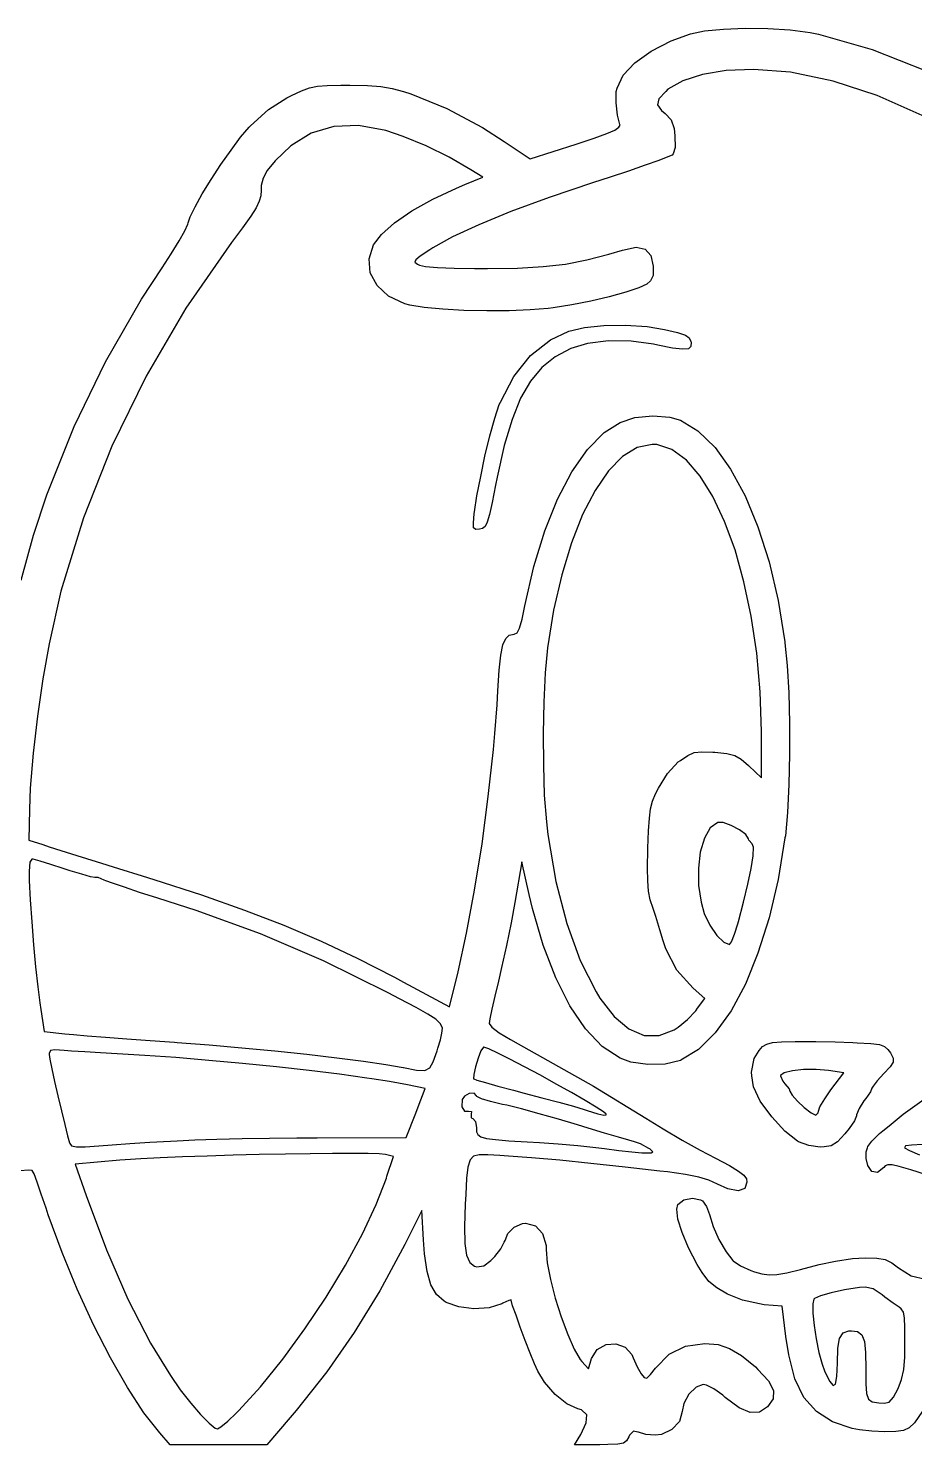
# Model space of a CAD drawing. Extents: x 93.8 to 150, y -109.9 to -90.1.
# Drawn here: x 106.72 to 109.053, y -95.083 to -91.355 of the extents above; entities that cross this region are included whole.
import ezdxf

# ---------------------------------------------------------------- set-up
doc = ezdxf.new("R2010")
doc.units = 0
doc.layers.add('BLACK', color=7, linetype='CONTINUOUS')

msp = doc.modelspace()

# ---------------------------------------------------------------- linework, layer by layer
at = {"layer": 'BLACK', "linetype": 'CONTINUOUS'}
for p, q in [((108.412, -91.3877), (108.463, -91.3694)), ((108.463, -91.3694), (108.5, -91.3616)), ((108.5, -91.3616), (108.55, -91.3567)), ((108.55, -91.3567), (108.607, -91.3546)), ((108.607, -91.3546), (108.667, -91.3554)), ((108.667, -91.3554), (108.726, -91.359)), ((108.726, -91.359), (108.778, -91.3654)), ((108.778, -91.3654), (108.8, -91.3697)), ((108.8, -91.3697), (108.942, -91.4099)), ((108.317, -91.4452), (108.36, -91.4145)), ((108.36, -91.4145), (108.412, -91.3877)), ((108.942, -91.4099), (109.084, -91.4667)), ((108.286, -91.4783), (108.317, -91.4452)), ((108.27, -91.5119), (108.286, -91.4783)), ((108.443, -91.4926), (108.404, -91.5151)), ((108.495, -91.4761), (108.443, -91.4926)), ((108.557, -91.466), (108.495, -91.4761)), ((108.629, -91.463), (108.557, -91.466)), ((108.727, -91.4704), (108.629, -91.463)), ((108.839, -91.4933), (108.727, -91.4704)), ((108.955, -91.5314), (108.839, -91.4933)), ((107.401, -91.5372), (107.413, -91.531)), ((107.413, -91.531), (107.439, -91.5192)), ((107.439, -91.5192), (107.46, -91.5114)), ((107.46, -91.5114), (107.481, -91.5069)), ((107.481, -91.5069), (107.507, -91.5048)), ((107.507, -91.5048), (107.543, -91.5043)), ((107.543, -91.5043), (107.566, -91.5043)), ((107.566, -91.5043), (107.613, -91.5052)), ((107.613, -91.5052), (107.648, -91.5076)), ((107.648, -91.5076), (107.678, -91.5126)), ((107.678, -91.5126), (107.708, -91.5208)), ((107.708, -91.5208), (107.727, -91.5273)), ((107.727, -91.5273), (107.822, -91.5659)), ((108.268, -91.5213), (108.27, -91.5119)), ((108.268, -91.5509), (108.268, -91.5213)), ((108.398, -91.5206), (108.38, -91.5402)), ((108.404, -91.5151), (108.398, -91.5206)), ((109.073, -91.5843), (108.955, -91.5314)), ((107.305, -91.6113), (107.352, -91.5685)), ((107.352, -91.5685), (107.401, -91.5372)), ((107.822, -91.5659), (107.916, -91.6159)), ((108.271, -91.583), (108.268, -91.5509)), ((108.38, -91.5402), (108.376, -91.5556)), ((108.376, -91.5556), (108.387, -91.571)), ((108.277, -91.608), (108.271, -91.583)), ((108.387, -91.571), (108.397, -91.579)), ((108.397, -91.579), (108.412, -91.5956)), ((108.412, -91.5956), (108.42, -91.6185)), ((107.254, -91.6749), (107.279, -91.6413)), ((107.279, -91.6413), (107.301, -91.6151)), ((107.301, -91.6151), (107.305, -91.6113)), ((107.465, -91.6304), (107.411, -91.6635)), ((107.524, -91.6128), (107.465, -91.6304)), ((107.589, -91.6107), (107.524, -91.6128)), ((107.661, -91.6237), (107.589, -91.6107)), ((107.707, -91.6392), (107.661, -91.6237)), ((107.767, -91.6639), (107.707, -91.6392)), ((107.916, -91.6159), (107.973, -91.6523)), ((108.162, -91.6592), (108.21, -91.6435)), ((108.21, -91.6435), (108.243, -91.6315)), ((108.243, -91.6315), (108.264, -91.6224)), ((108.264, -91.6224), (108.275, -91.6152)), ((108.275, -91.6152), (108.278, -91.6091)), ((108.278, -91.6091), (108.277, -91.608)), ((108.42, -91.6185), (108.422, -91.638)), ((108.422, -91.638), (108.423, -91.6682)), ((107.227, -91.713), (107.254, -91.6749)), ((107.411, -91.6635), (107.37, -91.7035)), ((107.828, -91.694), (107.767, -91.6639)), ((107.973, -91.6523), (108.041, -91.6979)), ((108.041, -91.6979), (108.162, -91.6592)), ((108.423, -91.6682), (108.418, -91.6852)), ((107.201, -91.7526), (107.227, -91.713)), ((107.37, -91.7035), (107.349, -91.7289)), ((107.885, -91.7267), (107.828, -91.694)), ((108.344, -91.7149), (108.3, -91.7302)), ((108.38, -91.7022), (108.344, -91.7149)), ((108.404, -91.693), (108.38, -91.7022)), ((108.415, -91.6881), (108.404, -91.693)), ((108.418, -91.6852), (108.415, -91.6881)), ((107.178, -91.7906), (107.201, -91.7526)), ((107.338, -91.7488), (107.333, -91.7686)), ((107.349, -91.7289), (107.338, -91.7488)), ((107.869, -91.7657), (107.917, -91.7463)), ((107.917, -91.7463), (107.885, -91.7267)), ((108.249, -91.7474), (108.208, -91.7608)), ((108.3, -91.7302), (108.249, -91.7474)), ((107.159, -91.8243), (107.178, -91.7906)), ((107.333, -91.7803), (107.332, -91.7952)), ((107.333, -91.7686), (107.333, -91.7803)), ((107.785, -91.804), (107.847, -91.775)), ((107.847, -91.775), (107.869, -91.7657)), ((108.208, -91.7608), (108.091, -91.8003)), ((107.146, -91.8506), (107.159, -91.8243)), ((107.32, -91.8271), (107.306, -91.8495)), ((107.328, -91.8099), (107.32, -91.8271)), ((107.332, -91.7952), (107.328, -91.8099)), ((107.73, -91.8351), (107.785, -91.804)), ((108.091, -91.8003), (107.99, -91.8372)), ((107.14, -91.8704), (107.141, -91.8665)), ((107.141, -91.8665), (107.146, -91.8506)), ((107.306, -91.8495), (107.284, -91.8798)), ((107.65, -91.8972), (107.684, -91.8667)), ((107.684, -91.8667), (107.73, -91.8351)), ((107.99, -91.8372), (107.906, -91.8715)), ((107.117, -91.9142), (107.132, -91.8875)), ((107.132, -91.8875), (107.14, -91.8704)), ((107.284, -91.8798), (107.255, -91.9186)), ((107.629, -91.9249), (107.65, -91.8972)), ((107.837, -91.9031), (107.785, -91.9321)), ((107.906, -91.8715), (107.837, -91.9031)), ((107.096, -91.9478), (107.117, -91.9142)), ((107.255, -91.9186), (107.135, -92.0916)), ((107.617, -91.9613), (107.629, -91.9249)), ((107.777, -91.9376), (107.752, -91.9542)), ((107.785, -91.9321), (107.777, -91.9376)), ((108.248, -91.9494), (108.284, -91.9384)), ((108.284, -91.9384), (108.32, -91.931)), ((108.32, -91.931), (108.344, -91.9357)), ((108.344, -91.9357), (108.359, -91.953)), ((107.072, -91.9853), (107.096, -91.9478)), ((107.62, -91.9984), (107.617, -91.9613)), ((107.74, -91.9643), (107.738, -91.9705)), ((107.738, -91.9705), (107.745, -91.9754)), ((107.752, -91.9542), (107.74, -91.9643)), ((107.745, -91.9754), (107.75, -91.9779)), ((107.75, -91.9779), (107.766, -91.9812)), ((108.075, -91.9818), (108.134, -91.975)), ((108.134, -91.975), (108.19, -91.9644)), ((108.19, -91.9644), (108.248, -91.9494)), ((108.359, -91.953), (108.365, -91.9806)), ((107.018, -92.0676), (107.072, -91.9853)), ((107.638, -92.0319), (107.62, -91.9984)), ((107.766, -91.9812), (107.797, -91.9838)), ((107.797, -91.9838), (107.841, -91.9857)), ((107.841, -91.9857), (107.895, -91.9866)), ((107.895, -91.9866), (107.929, -91.9867)), ((107.929, -91.9867), (108.008, -91.9856)), ((108.008, -91.9856), (108.075, -91.9818)), ((108.365, -92.0049), (108.358, -92.0194)), ((108.365, -91.9806), (108.365, -92.0049)), ((107.668, -92.0598), (107.638, -92.0319)), ((108.293, -92.0493), (108.249, -92.0611)), ((108.327, -92.0379), (108.293, -92.0493)), ((108.348, -92.028), (108.327, -92.0379)), ((108.358, -92.0194), (108.348, -92.028)), ((106.923, -92.2328), (107.018, -92.0676)), ((107.711, -92.0797), (107.668, -92.0598)), ((107.724, -92.0832), (107.711, -92.0797)), ((107.762, -92.0893), (107.724, -92.0832)), ((107.811, -92.0939), (107.762, -92.0893)), ((108.102, -92.0902), (108.089, -92.0918)), ((108.151, -92.0824), (108.102, -92.0902)), ((108.201, -92.0724), (108.151, -92.0824)), ((108.249, -92.0611), (108.201, -92.0724)), ((107.135, -92.0916), (107.03, -92.2705)), ((107.867, -92.097), (107.811, -92.0939)), ((107.927, -92.0985), (107.867, -92.097)), ((107.986, -92.0982), (107.927, -92.0985)), ((108.041, -92.096), (107.986, -92.0982)), ((108.089, -92.0918), (108.041, -92.096)), ((108.095, -92.1744), (108.143, -92.1518)), ((108.143, -92.1518), (108.184, -92.1419)), ((108.184, -92.1419), (108.235, -92.1365)), ((108.235, -92.1365), (108.292, -92.1358)), ((108.292, -92.1358), (108.349, -92.1398)), ((108.349, -92.1398), (108.395, -92.1474)), ((108.395, -92.1474), (108.429, -92.1554)), ((108.429, -92.1554), (108.45, -92.1623)), ((108.45, -92.1623), (108.46, -92.1696)), ((108.042, -92.2159), (108.095, -92.1744)), ((108.148, -92.1977), (108.107, -92.2198)), ((108.192, -92.1844), (108.148, -92.1977)), ((108.247, -92.1775), (108.192, -92.1844)), ((108.307, -92.178), (108.247, -92.1775)), ((108.366, -92.1864), (108.307, -92.178)), ((108.377, -92.1886), (108.366, -92.1864)), ((108.416, -92.1962), (108.377, -92.1886)), ((108.442, -92.1993), (108.416, -92.1962)), ((108.458, -92.1979), (108.442, -92.1993)), ((108.464, -92.1918), (108.458, -92.1979)), ((108.46, -92.1696), (108.464, -92.1789)), ((108.464, -92.1789), (108.465, -92.1809)), ((108.465, -92.1809), (108.464, -92.1918)), ((106.841, -92.403), (106.923, -92.2328)), ((107.998, -92.2709), (108.042, -92.2159)), ((108.107, -92.2198), (108.072, -92.2478)), ((107.03, -92.2705), (106.94, -92.4547)), ((107.963, -92.3389), (107.998, -92.2709)), ((108.072, -92.2478), (108.042, -92.2833)), ((108.042, -92.2833), (108.016, -92.3281)), ((107.948, -92.3809), (107.96, -92.3448)), ((107.96, -92.3448), (107.963, -92.3389)), ((108.016, -92.3281), (107.994, -92.384)), ((107.935, -92.4277), (107.948, -92.3809)), ((107.994, -92.384), (107.973, -92.4527)), ((108.278, -92.3919), (108.317, -92.3794)), ((108.317, -92.3794), (108.364, -92.3748)), ((108.364, -92.3748), (108.409, -92.3784)), ((108.409, -92.3784), (108.437, -92.3864)), ((108.437, -92.3864), (108.483, -92.4143)), ((106.769, -92.583), (106.841, -92.403)), ((108.192, -92.4634), (108.236, -92.4188)), ((108.236, -92.4188), (108.278, -92.3919)), ((108.483, -92.4143), (108.528, -92.4577)), ((106.94, -92.4547), (106.865, -92.6435)), ((107.922, -92.4805), (107.935, -92.4277)), ((107.973, -92.4527), (107.954, -92.5358)), ((108.151, -92.5222), (108.192, -92.4634)), ((108.323, -92.4578), (108.284, -92.4815)), ((108.362, -92.4497), (108.323, -92.4578)), ((108.375, -92.4505), (108.362, -92.4497)), ((108.414, -92.4636), (108.375, -92.4505)), ((108.453, -92.4916), (108.414, -92.4636)), ((108.528, -92.4577), (108.569, -92.5151)), ((107.911, -92.5346), (107.922, -92.4805)), ((108.284, -92.4815), (108.247, -92.5195)), ((108.489, -92.5333), (108.453, -92.4916)), ((107.901, -92.5852), (107.911, -92.5346)), ((107.954, -92.5358), (107.95, -92.5576)), ((108.113, -92.594), (108.151, -92.5222)), ((108.247, -92.5195), (108.212, -92.5709)), ((108.522, -92.5874), (108.489, -92.5333)), ((108.569, -92.5151), (108.607, -92.5853)), ((107.95, -92.5576), (107.941, -92.6028)), ((108.212, -92.5709), (108.179, -92.6343)), ((106.734, -92.689), (106.769, -92.583)), ((107.895, -92.6275), (107.901, -92.5852)), ((107.941, -92.6028), (107.934, -92.6341)), ((108.08, -92.6775), (108.113, -92.594)), ((108.553, -92.6527), (108.522, -92.5874)), ((108.607, -92.5853), (108.641, -92.6671)), ((106.865, -92.6435), (106.806, -92.8361)), ((107.892, -92.6568), (107.894, -92.6314)), ((107.894, -92.6314), (107.895, -92.6275)), ((107.934, -92.6341), (107.928, -92.6543)), ((108.179, -92.6343), (108.15, -92.7087)), ((107.892, -92.6698), (107.892, -92.6568)), ((107.898, -92.6741), (107.892, -92.6698)), ((107.908, -92.6733), (107.898, -92.6741)), ((107.916, -92.6713), (107.908, -92.6733)), ((107.923, -92.6658), (107.916, -92.6713)), ((107.928, -92.6543), (107.923, -92.6658)), ((108.051, -92.7715), (108.08, -92.6775)), ((108.581, -92.7278), (108.553, -92.6527)), ((108.641, -92.6671), (108.67, -92.7592)), ((106.701, -92.8074), (106.734, -92.689)), ((108.15, -92.7087), (108.125, -92.793)), ((108.604, -92.8114), (108.581, -92.7278)), ((108.67, -92.7592), (108.694, -92.8604)), ((108.027, -92.8748), (108.051, -92.7715)), ((108.125, -92.793), (108.103, -92.886)), ((106.806, -92.8361), (106.775, -92.9747)), ((108.623, -92.9023), (108.604, -92.8114)), ((108.694, -92.8604), (108.712, -92.9694)), ((108.013, -92.9339), (108.02, -92.9102)), ((108.02, -92.9102), (108.027, -92.8748)), ((108.103, -92.886), (108.087, -92.9855)), ((108.638, -92.9992), (108.623, -92.9023)), ((107.999, -92.9497), (108.007, -92.9462)), ((108.007, -92.9462), (108.013, -92.9339)), ((106.775, -92.9747), (106.758, -93.0671)), ((107.964, -93.0046), (107.969, -92.9775)), ((107.969, -92.9775), (107.977, -92.9607)), ((107.977, -92.9607), (107.986, -92.9521)), ((107.986, -92.9521), (107.999, -92.9497)), ((107.999, -92.9497), (107.999, -92.9497)), ((108.087, -92.9855), (108.081, -93.0514)), ((108.712, -92.9694), (108.712, -92.9718)), ((108.712, -92.9718), (108.718, -93.0321)), ((107.96, -93.0442), (107.964, -93.0046)), ((108.647, -93.1009), (108.638, -92.9992)), ((107.956, -93.0984), (107.96, -93.0442)), ((108.081, -93.0514), (108.077, -93.1281)), ((108.718, -93.0321), (108.722, -93.1042)), ((106.758, -93.0671), (106.744, -93.1652)), ((107.948, -93.2105), (107.954, -93.1353)), ((107.954, -93.1353), (107.956, -93.0984)), ((108.077, -93.1281), (108.075, -93.2105)), ((108.65, -93.206), (108.647, -93.1009)), ((108.722, -93.1042), (108.724, -93.1836)), ((106.744, -93.1652), (106.733, -93.263)), ((108.65, -93.328), (108.65, -93.206)), ((108.724, -93.1836), (108.724, -93.2656)), ((107.945, -93.2534), (107.948, -93.2105)), ((108.075, -93.2105), (108.076, -93.2939)), ((106.733, -93.263), (106.725, -93.3547)), ((107.931, -93.377), (107.945, -93.2534)), ((108.431, -93.2859), (108.437, -93.2818)), ((108.437, -93.2818), (108.456, -93.2684)), ((108.456, -93.2684), (108.473, -93.2612)), ((108.473, -93.2612), (108.493, -93.2589)), ((108.493, -93.2589), (108.522, -93.26)), ((108.522, -93.26), (108.527, -93.2604)), ((108.527, -93.2604), (108.559, -93.2633)), ((108.559, -93.2633), (108.58, -93.2684)), ((108.58, -93.2684), (108.597, -93.2782)), ((108.597, -93.2782), (108.616, -93.2952)), ((108.724, -93.2656), (108.722, -93.3455)), ((108.076, -93.2939), (108.078, -93.3732)), ((108.379, -93.3552), (108.403, -93.3165)), ((108.403, -93.3165), (108.431, -93.2859)), ((108.616, -93.2952), (108.617, -93.2961)), ((108.617, -93.2961), (108.65, -93.328)), ((106.725, -93.3547), (106.723, -93.4101)), ((108.371, -93.3699), (108.379, -93.3552)), ((108.722, -93.3455), (108.719, -93.4186)), ((107.915, -93.5017), (107.931, -93.377)), ((108.078, -93.3732), (108.084, -93.4436)), ((108.358, -93.4092), (108.363, -93.3892)), ((108.363, -93.3892), (108.371, -93.3699)), ((106.723, -93.4101), (106.721, -93.4914)), ((108.355, -93.4338), (108.358, -93.4092)), ((108.719, -93.4186), (108.713, -93.4803)), ((108.084, -93.4436), (108.088, -93.4765)), ((108.351, -93.5131), (108.353, -93.4671)), ((108.353, -93.4671), (108.355, -93.4338)), ((108.515, -93.4593), (108.5, -93.4864)), ((108.535, -93.4449), (108.515, -93.4593)), ((108.549, -93.4455), (108.535, -93.4449)), ((108.57, -93.4528), (108.549, -93.4455)), ((108.592, -93.4643), (108.57, -93.4528)), ((108.609, -93.4771), (108.592, -93.4643)), ((106.721, -93.4914), (106.758, -93.5035)), ((106.758, -93.5035), (106.775, -93.5089)), ((107.895, -93.623), (107.915, -93.5017)), ((108.088, -93.4765), (108.109, -93.6001)), ((108.5, -93.4864), (108.489, -93.523)), ((108.616, -93.488), (108.609, -93.4771)), ((108.617, -93.4915), (108.616, -93.488)), ((108.626, -93.5014), (108.617, -93.4915)), ((108.629, -93.5104), (108.626, -93.5014)), ((108.712, -93.4859), (108.694, -93.595)), ((108.713, -93.4803), (108.712, -93.4859)), ((106.729, -93.5413), (106.724, -93.5495)), ((106.733, -93.542), (106.729, -93.5413)), ((106.751, -93.5469), (106.733, -93.542)), ((106.775, -93.5089), (106.806, -93.5187)), ((106.806, -93.5187), (106.848, -93.5319)), ((106.848, -93.5319), (106.899, -93.5481)), ((108.35, -93.5638), (108.351, -93.5166)), ((108.351, -93.5166), (108.351, -93.5131)), ((108.489, -93.523), (108.484, -93.5656)), ((108.623, -93.5663), (108.628, -93.5329)), ((108.628, -93.5329), (108.629, -93.5104)), ((106.724, -93.5495), (106.722, -93.5736)), ((106.722, -93.5736), (106.722, -93.5976)), ((106.779, -93.5554), (106.751, -93.5469)), ((106.812, -93.5663), (106.779, -93.5554)), ((106.83, -93.5722), (106.812, -93.5663)), ((106.861, -93.5816), (106.83, -93.5722)), ((106.884, -93.5878), (106.861, -93.5816)), ((106.899, -93.5481), (106.957, -93.5663)), ((106.957, -93.5663), (107.02, -93.5859)), ((108.019, -93.5488), (108.001, -93.656)), ((108.039, -93.6346), (108.019, -93.5488)), ((108.35, -93.5656), (108.35, -93.5638)), ((108.351, -93.5987), (108.35, -93.5656)), ((108.484, -93.5656), (108.484, -93.6108)), ((108.614, -93.6079), (108.623, -93.5663)), ((106.722, -93.5976), (106.725, -93.649)), ((106.895, -93.5896), (106.884, -93.5878)), ((106.904, -93.5903), (106.895, -93.5896)), ((106.92, -93.5969), (106.904, -93.5903)), ((106.924, -93.5984), (106.92, -93.5969)), ((106.942, -93.6052), (106.924, -93.5984)), ((106.973, -93.6158), (106.942, -93.6052)), ((107.013, -93.6292), (106.973, -93.6158)), ((107.02, -93.5859), (107.05, -93.5952)), ((107.05, -93.5952), (107.176, -93.636)), ((108.109, -93.6001), (108.138, -93.711)), ((108.353, -93.6256), (108.351, -93.5987)), ((108.484, -93.6108), (108.491, -93.6552)), ((108.603, -93.6553), (108.614, -93.6079)), ((108.694, -93.595), (108.67, -93.6964)), ((106.725, -93.649), (106.729, -93.7069)), ((107.061, -93.6446), (107.013, -93.6292)), ((107.113, -93.6611), (107.061, -93.6446)), ((107.176, -93.636), (107.289, -93.6757)), ((107.874, -93.7365), (107.895, -93.623)), ((108.001, -93.656), (107.991, -93.7093)), ((108.047, -93.672), (108.039, -93.6346)), ((108.357, -93.6485), (108.353, -93.6256)), ((108.365, -93.6717), (108.357, -93.6485)), ((108.491, -93.6552), (108.499, -93.6849)), ((108.59, -93.7059), (108.603, -93.6553)), ((107.162, -93.6768), (107.113, -93.6611)), ((107.331, -93.7381), (107.162, -93.6768)), ((107.289, -93.6757), (107.393, -93.7157)), ((108.075, -93.7683), (108.047, -93.672)), ((108.372, -93.693), (108.365, -93.6717)), ((108.383, -93.728), (108.372, -93.693)), ((108.499, -93.6849), (108.514, -93.7158)), ((106.729, -93.7069), (106.734, -93.7671)), ((107.393, -93.7157), (107.491, -93.7575)), ((107.991, -93.7093), (107.979, -93.7689)), ((108.138, -93.711), (108.173, -93.8082)), ((108.391, -93.7571), (108.383, -93.728)), ((108.514, -93.7158), (108.533, -93.7423)), ((108.579, -93.7394), (108.588, -93.7116)), ((108.588, -93.7116), (108.59, -93.7059)), ((108.67, -93.6964), (108.641, -93.7888)), ((106.734, -93.7671), (106.739, -93.8255)), ((107.497, -93.8096), (107.331, -93.7381)), ((107.491, -93.7575), (107.586, -93.8025)), ((107.852, -93.8379), (107.874, -93.7365)), ((107.979, -93.7689), (107.966, -93.8265)), ((108.109, -93.8538), (108.075, -93.7683)), ((108.398, -93.7781), (108.391, -93.7571)), ((108.533, -93.7423), (108.551, -93.7604)), ((108.551, -93.7604), (108.566, -93.7663)), ((108.566, -93.7663), (108.571, -93.7589)), ((108.571, -93.7589), (108.579, -93.7394)), ((107.586, -93.8025), (107.684, -93.8523)), ((108.427, -93.8335), (108.398, -93.7781)), ((108.641, -93.7888), (108.608, -93.8708)), ((106.739, -93.8255), (106.745, -93.8778)), ((107.667, -93.8935), (107.497, -93.8096)), ((107.829, -93.9302), (107.852, -93.8379)), ((107.966, -93.8265), (107.958, -93.8627)), ((108.173, -93.8082), (108.215, -93.891)), ((108.47, -93.8814), (108.427, -93.8335)), ((106.745, -93.8778), (106.75, -93.92)), ((107.684, -93.8523), (107.708, -93.8652)), ((107.708, -93.8652), (107.829, -93.9302)), ((107.958, -93.8627), (107.948, -93.9021)), ((108.146, -93.9275), (108.109, -93.8538)), ((108.608, -93.8708), (108.57, -93.9413)), ((107.697, -93.9095), (107.667, -93.8935)), ((107.741, -93.9323), (107.697, -93.9095)), ((107.948, -93.9021), (107.94, -93.9363)), ((108.215, -93.891), (108.225, -93.9074)), ((108.225, -93.9074), (108.262, -93.9559)), ((108.501, -93.9083), (108.47, -93.8814)), ((108.482, -93.9339), (108.501, -93.9083)), ((106.75, -93.92), (106.753, -93.9372)), ((106.753, -93.9372), (106.762, -93.9955)), ((107.772, -93.9496), (107.741, -93.9323)), ((107.793, -93.9632), (107.772, -93.9496)), ((107.94, -93.9363), (107.935, -93.9617)), ((108.187, -93.9882), (108.146, -93.9275)), ((108.455, -93.9634), (108.477, -93.9411)), ((108.477, -93.9411), (108.482, -93.9339)), ((108.57, -93.9413), (108.528, -93.9989)), ((107.805, -93.975), (107.793, -93.9632)), ((107.81, -93.9867), (107.805, -93.975)), ((107.809, -94.0001), (107.81, -93.9867)), ((107.935, -93.9617), (107.933, -93.9746)), ((107.933, -93.9746), (107.933, -93.9747)), ((107.933, -93.9747), (107.94, -93.984)), ((107.94, -93.984), (107.96, -93.9986)), ((108.231, -94.0347), (108.187, -93.9882)), ((108.262, -93.9559), (108.301, -93.9887)), ((108.301, -93.9887), (108.341, -94.0056)), ((108.381, -94.0063), (108.42, -93.9907)), ((108.42, -93.9907), (108.431, -93.9837)), ((108.431, -93.9837), (108.455, -93.9634)), ((106.762, -93.9955), (106.816, -94.0013)), ((106.816, -94.0013), (106.839, -94.0034)), ((106.839, -94.0034), (106.875, -94.0065)), ((106.875, -94.0065), (106.923, -94.0102)), ((106.923, -94.0102), (106.979, -94.0145)), ((106.979, -94.0145), (107.041, -94.019)), ((107.041, -94.019), (107.105, -94.0236)), ((107.105, -94.0236), (107.112, -94.0241)), ((107.112, -94.0241), (107.196, -94.0305)), ((107.798, -94.0392), (107.805, -94.0171)), ((107.805, -94.0171), (107.809, -94.0001)), ((107.96, -93.9986), (107.989, -94.0166)), ((107.989, -94.0166), (108.01, -94.0282)), ((108.01, -94.0282), (108.208, -94.1396)), ((108.341, -94.0056), (108.381, -94.0063)), ((108.528, -93.9989), (108.484, -94.0426)), ((108.653, -94.0349), (108.664, -94.0284)), ((108.664, -94.0284), (108.679, -94.0246)), ((108.679, -94.0246), (108.703, -94.0228)), ((108.703, -94.0228), (108.739, -94.022)), ((108.739, -94.022), (108.746, -94.0219)), ((108.746, -94.0219), (108.793, -94.0219)), ((108.793, -94.0219), (108.844, -94.0228)), ((108.844, -94.0228), (108.891, -94.0244)), ((108.891, -94.0244), (108.902, -94.0249)), ((108.902, -94.0249), (108.938, -94.0271)), ((108.938, -94.0271), (108.961, -94.03)), ((108.961, -94.03), (108.974, -94.0347)), ((106.778, -94.0456), (106.775, -94.0531)), ((106.775, -94.0531), (106.775, -94.0558)), ((106.775, -94.0558), (106.777, -94.0685)), ((106.79, -94.0433), (106.778, -94.0456)), ((106.814, -94.045), (106.79, -94.0433)), ((106.834, -94.0467), (106.814, -94.045)), ((106.869, -94.0492), (106.834, -94.0467)), ((106.91, -94.0517), (106.869, -94.0492)), ((106.954, -94.0541), (106.91, -94.0517)), ((107.027, -94.0583), (106.954, -94.0541)), ((107.108, -94.0642), (107.027, -94.0583)), ((107.195, -94.0714), (107.108, -94.0642)), ((107.196, -94.0305), (107.282, -94.038)), ((107.282, -94.038), (107.369, -94.0464)), ((107.369, -94.0464), (107.453, -94.0553)), ((107.453, -94.0553), (107.532, -94.0645)), ((107.532, -94.0645), (107.602, -94.0735)), ((107.786, -94.075), (107.796, -94.0463)), ((107.796, -94.0463), (107.798, -94.0392)), ((107.904, -94.0654), (107.897, -94.0881)), ((107.911, -94.0461), (107.904, -94.0654)), ((107.918, -94.0363), (107.911, -94.0461)), ((107.919, -94.0363), (107.918, -94.0363)), ((107.932, -94.0409), (107.919, -94.0363)), ((107.956, -94.052), (107.932, -94.0409)), ((107.988, -94.0683), (107.956, -94.052)), ((108.278, -94.0657), (108.231, -94.0347)), ((108.306, -94.0757), (108.278, -94.0657)), ((108.484, -94.0426), (108.438, -94.0709)), ((108.624, -94.1024), (108.631, -94.0666)), ((108.631, -94.0666), (108.644, -94.0451)), ((108.644, -94.0451), (108.653, -94.0349)), ((108.974, -94.0347), (108.983, -94.0424)), ((108.983, -94.0424), (108.99, -94.0516)), ((108.99, -94.0516), (108.997, -94.0654)), ((108.997, -94.0654), (108.997, -94.0759)), ((106.777, -94.0685), (106.782, -94.0934)), ((106.782, -94.0934), (106.789, -94.1269)), ((107.284, -94.0797), (107.195, -94.0714)), ((107.373, -94.0888), (107.284, -94.0797)), ((107.459, -94.0984), (107.373, -94.0888)), ((107.539, -94.1081), (107.459, -94.0984)), ((107.602, -94.0735), (107.661, -94.0822)), ((107.661, -94.0822), (107.707, -94.0901)), ((107.707, -94.0901), (107.708, -94.0903)), ((107.708, -94.0903), (107.742, -94.0968)), ((107.742, -94.0968), (107.764, -94.0979)), ((107.764, -94.0979), (107.777, -94.0914)), ((107.777, -94.0914), (107.786, -94.075)), ((107.897, -94.0881), (107.893, -94.1082)), ((108.026, -94.0882), (107.988, -94.0683)), ((108.068, -94.1105), (108.026, -94.0882)), ((108.351, -94.0824), (108.306, -94.0757)), ((108.397, -94.0811), (108.351, -94.0824)), ((108.437, -94.0713), (108.397, -94.0811)), ((108.438, -94.0709), (108.437, -94.0713)), ((108.625, -94.1121), (108.624, -94.1024)), ((108.71, -94.1039), (108.7, -94.1108)), ((108.732, -94.0987), (108.71, -94.1039)), ((108.761, -94.0958), (108.732, -94.0987)), ((108.794, -94.0954), (108.761, -94.0958)), ((108.827, -94.0981), (108.794, -94.0954)), ((108.867, -94.1038), (108.827, -94.0981)), ((108.833, -94.1491), (108.867, -94.1038)), ((108.989, -94.0883), (108.972, -94.1061)), ((108.997, -94.0759), (108.989, -94.0883)), ((106.789, -94.1269), (106.798, -94.1651)), ((107.611, -94.1178), (107.539, -94.1081)), ((107.624, -94.1198), (107.611, -94.1178)), ((107.671, -94.127), (107.624, -94.1198)), ((107.718, -94.1356), (107.671, -94.127)), ((107.765, -94.1455), (107.718, -94.1356)), ((107.893, -94.1082), (107.892, -94.1198)), ((107.892, -94.1198), (107.893, -94.1203)), ((107.893, -94.1203), (107.901, -94.1235)), ((107.901, -94.1235), (107.924, -94.13)), ((107.924, -94.13), (107.956, -94.1391)), ((107.956, -94.1391), (107.997, -94.15)), ((108.11, -94.1336), (108.068, -94.1105)), ((108.15, -94.1562), (108.11, -94.1336)), ((108.208, -94.1396), (108.346, -94.2236)), ((108.629, -94.1414), (108.625, -94.1121)), ((108.647, -94.179), (108.629, -94.1414)), ((108.7, -94.1108), (108.7, -94.1121)), ((108.7, -94.1121), (108.706, -94.1258)), ((108.706, -94.1258), (108.712, -94.133)), ((108.712, -94.133), (108.723, -94.1461)), ((108.944, -94.1394), (108.941, -94.1443)), ((108.955, -94.1251), (108.944, -94.1394)), ((108.972, -94.1061), (108.955, -94.1251)), ((106.798, -94.1651), (106.807, -94.2042)), ((107.746, -94.1939), (107.765, -94.1455)), ((107.862, -94.1746), (107.861, -94.1939)), ((107.868, -94.1659), (107.862, -94.1746)), ((107.881, -94.1588), (107.868, -94.1659)), ((107.894, -94.158), (107.881, -94.1588)), ((107.9, -94.1651), (107.894, -94.158)), ((107.901, -94.1666), (107.9, -94.1651)), ((107.913, -94.1723), (107.901, -94.1666)), ((107.937, -94.1796), (107.913, -94.1723)), ((107.997, -94.15), (108.025, -94.1573)), ((108.025, -94.1573), (108.072, -94.1697)), ((108.072, -94.1697), (108.117, -94.1818)), ((108.186, -94.1769), (108.15, -94.1562)), ((108.215, -94.1942), (108.186, -94.1769)), ((108.677, -94.2202), (108.647, -94.179)), ((108.723, -94.1461), (108.725, -94.1528)), ((108.725, -94.1528), (108.731, -94.1628)), ((108.731, -94.1628), (108.745, -94.1784)), ((108.745, -94.1784), (108.763, -94.1954)), ((108.804, -94.1934), (108.817, -94.173)), ((108.817, -94.173), (108.833, -94.1491)), ((108.92, -94.1781), (108.907, -94.1983)), ((108.925, -94.1719), (108.92, -94.1781)), ((108.937, -94.1545), (108.925, -94.1719)), ((108.941, -94.1443), (108.937, -94.1545)), ((109.023, -94.2126), (109.085, -94.1692)), ((106.807, -94.2042), (106.816, -94.2403)), ((107.715, -94.2747), (107.74, -94.2101)), ((107.74, -94.2101), (107.746, -94.1939)), ((107.861, -94.1939), (107.868, -94.2049)), ((107.868, -94.2049), (107.879, -94.2048)), ((107.879, -94.2048), (107.887, -94.2059)), ((107.887, -94.2059), (107.886, -94.2126)), ((107.886, -94.2126), (107.886, -94.223)), ((107.968, -94.1871), (107.937, -94.1796)), ((107.98, -94.1897), (107.968, -94.1871)), ((108.018, -94.1992), (107.98, -94.1897)), ((108.065, -94.2119), (108.018, -94.1992)), ((108.116, -94.2264), (108.065, -94.2119)), ((108.117, -94.1818), (108.155, -94.1923)), ((108.155, -94.1923), (108.183, -94.2003)), ((108.183, -94.2003), (108.191, -94.203)), ((108.191, -94.203), (108.219, -94.2117)), ((108.234, -94.2067), (108.215, -94.1942)), ((108.219, -94.2117), (108.235, -94.2154)), ((108.241, -94.213), (108.234, -94.2067)), ((108.235, -94.2154), (108.241, -94.2147)), ((108.241, -94.2147), (108.241, -94.213)), ((108.763, -94.1954), (108.781, -94.2094)), ((108.781, -94.2094), (108.793, -94.2159)), ((108.793, -94.216), (108.799, -94.2097)), ((108.793, -94.2159), (108.793, -94.216)), ((108.799, -94.2097), (108.8, -94.2053)), ((108.8, -94.2053), (108.804, -94.1934)), ((108.907, -94.1983), (108.9, -94.2147)), ((108.9, -94.2147), (108.9, -94.2177)), ((108.986, -94.2433), (109.023, -94.2126)), ((106.816, -94.2403), (106.823, -94.2696)), ((107.886, -94.223), (107.89, -94.2247)), ((107.89, -94.2247), (107.897, -94.2319)), ((107.897, -94.2319), (107.9, -94.2492)), ((107.9, -94.2492), (107.9, -94.2591)), ((108.166, -94.2414), (108.116, -94.2264)), ((108.194, -94.2498), (108.166, -94.2414)), ((108.237, -94.2628), (108.194, -94.2498)), ((108.346, -94.2236), (108.391, -94.2516)), ((108.391, -94.2516), (108.441, -94.281)), ((108.712, -94.2576), (108.677, -94.2202)), ((108.881, -94.2504), (108.87, -94.2648)), ((108.895, -94.2306), (108.881, -94.2504)), ((108.9, -94.2177), (108.895, -94.2306)), ((108.97, -94.2565), (108.986, -94.2433)), ((106.823, -94.2696), (106.828, -94.2884)), ((106.828, -94.2884), (106.829, -94.2905)), ((106.829, -94.2905), (106.834, -94.296)), ((106.941, -94.2935), (106.987, -94.2904)), ((106.987, -94.2904), (107.04, -94.287)), ((107.04, -94.287), (107.094, -94.2838)), ((107.094, -94.2838), (107.112, -94.2828)), ((107.112, -94.2828), (107.158, -94.2807)), ((107.158, -94.2807), (107.216, -94.2789)), ((107.216, -94.2789), (107.283, -94.2773)), ((107.283, -94.2773), (107.355, -94.2761)), ((107.355, -94.2761), (107.427, -94.2753)), ((107.427, -94.2753), (107.48, -94.275)), ((107.48, -94.275), (107.715, -94.2747)), ((107.9, -94.2591), (107.903, -94.2667)), ((107.903, -94.2667), (107.911, -94.2723)), ((107.911, -94.2723), (107.926, -94.2766)), ((107.926, -94.2766), (107.95, -94.2799)), ((107.95, -94.2799), (107.985, -94.2828)), ((107.985, -94.2828), (108.033, -94.2858)), ((108.033, -94.2858), (108.066, -94.2877)), ((108.066, -94.2877), (108.115, -94.291)), ((108.115, -94.291), (108.167, -94.2956)), ((108.274, -94.2738), (108.237, -94.2628)), ((108.301, -94.2817), (108.274, -94.2738)), ((108.316, -94.2858), (108.301, -94.2817)), ((108.332, -94.2911), (108.316, -94.2858)), ((108.354, -94.3032), (108.332, -94.2911)), ((108.441, -94.281), (108.489, -94.3081)), ((108.745, -94.284), (108.712, -94.2576)), ((108.748, -94.2854), (108.745, -94.284)), ((108.775, -94.2955), (108.748, -94.2854)), ((108.85, -94.2856), (108.834, -94.296)), ((108.87, -94.2648), (108.85, -94.2856)), ((108.93, -94.2984), (108.941, -94.2837)), ((108.941, -94.2837), (108.961, -94.2641)), ((108.961, -94.2641), (108.97, -94.2565)), ((106.834, -94.296), (106.847, -94.2986)), ((106.847, -94.2986), (106.87, -94.2986)), ((106.87, -94.2986), (106.906, -94.2961)), ((106.906, -94.2961), (106.941, -94.2935)), ((107.067, -94.3277), (107.016, -94.3302)), ((107.126, -94.3254), (107.067, -94.3277)), ((107.191, -94.3232), (107.126, -94.3254)), ((107.259, -94.3212), (107.191, -94.3232)), ((107.328, -94.3195), (107.259, -94.3212)), ((107.397, -94.3181), (107.328, -94.3195)), ((107.462, -94.3171), (107.397, -94.3181)), ((107.521, -94.3165), (107.462, -94.3171)), ((107.573, -94.3163), (107.521, -94.3165)), ((107.615, -94.3167), (107.573, -94.3163)), ((107.644, -94.3176), (107.615, -94.3167)), ((107.66, -94.3191), (107.644, -94.3176)), ((107.681, -94.3244), (107.66, -94.3191)), ((107.664, -94.3766), (107.681, -94.3244)), ((107.892, -94.3233), (107.883, -94.3334)), ((107.907, -94.3196), (107.892, -94.3233)), ((107.93, -94.3198), (107.907, -94.3196)), ((107.961, -94.3217), (107.93, -94.3198)), ((107.984, -94.3231), (107.961, -94.3217)), ((108.045, -94.3278), (107.984, -94.3231)), ((108.119, -94.3343), (108.045, -94.3278)), ((108.167, -94.2956), (108.214, -94.3006)), ((108.214, -94.3006), (108.237, -94.3035)), ((108.237, -94.3035), (108.275, -94.3084)), ((108.275, -94.3084), (108.309, -94.3123)), ((108.309, -94.3123), (108.335, -94.3146)), ((108.335, -94.3146), (108.341, -94.3149)), ((108.341, -94.3149), (108.36, -94.315)), ((108.356, -94.3046), (108.354, -94.3032)), ((108.364, -94.3122), (108.356, -94.3046)), ((108.36, -94.315), (108.364, -94.3122)), ((108.489, -94.3081), (108.529, -94.3291)), ((108.805, -94.2996), (108.775, -94.2955)), ((108.815, -94.2994), (108.805, -94.2996)), ((108.834, -94.296), (108.815, -94.2994)), ((108.926, -94.3123), (108.929, -94.3013)), ((108.926, -94.3299), (108.926, -94.3123)), ((108.929, -94.3013), (108.93, -94.2984)), ((109.029, -94.2967), (109.027, -94.3013)), ((109.027, -94.3013), (109.04, -94.309)), ((109.03, -94.2964), (109.029, -94.2967)), ((109.045, -94.2945), (109.03, -94.2964)), ((109.04, -94.309), (109.066, -94.3199)), ((109.074, -94.2931), (109.045, -94.2945)), ((106.721, -94.3604), (106.698, -94.3619)), ((106.73, -94.3609), (106.721, -94.3604)), ((106.735, -94.3703), (106.73, -94.3609)), ((106.73, -94.3609), (106.73, -94.3609)), ((106.961, -94.3339), (106.843, -94.3443)), ((106.843, -94.3443), (106.872, -94.4269)), ((106.975, -94.3328), (106.961, -94.3339)), ((107.016, -94.3302), (106.975, -94.3328)), ((107.877, -94.3521), (107.874, -94.3816)), ((107.883, -94.3334), (107.877, -94.3521)), ((108.201, -94.3425), (108.119, -94.3343)), ((108.291, -94.3521), (108.201, -94.3425)), ((108.383, -94.3627), (108.291, -94.3521)), ((108.403, -94.3652), (108.383, -94.3627)), ((108.45, -94.3719), (108.403, -94.3652)), ((108.529, -94.3291), (108.566, -94.3484)), ((108.566, -94.3484), (108.59, -94.3626)), ((108.59, -94.3626), (108.604, -94.3736)), ((108.93, -94.348), (108.926, -94.3299)), ((108.941, -94.3637), (108.93, -94.348)), ((108.956, -94.3661), (108.941, -94.3637)), ((108.972, -94.3537), (108.956, -94.3661)), ((108.976, -94.3491), (108.972, -94.3537)), ((108.983, -94.346), (108.976, -94.3491)), ((108.994, -94.3463), (108.983, -94.346)), ((109.013, -94.3506), (108.994, -94.3463)), ((109.043, -94.3594), (109.013, -94.3506)), ((109.085, -94.373), (109.043, -94.3594)), ((106.743, -94.3922), (106.735, -94.3703)), ((106.754, -94.4234), (106.743, -94.3922)), ((107.636, -94.4506), (107.663, -94.3813)), ((107.663, -94.3813), (107.664, -94.3766)), ((107.874, -94.3816), (107.872, -94.4244)), ((108.485, -94.3789), (108.45, -94.3719)), ((108.512, -94.387), (108.485, -94.3789)), ((108.534, -94.3969), (108.512, -94.387)), ((108.562, -94.4098), (108.534, -94.3969)), ((108.604, -94.3736), (108.611, -94.3833)), ((108.612, -94.3918), (108.606, -94.4089)), ((108.611, -94.3833), (108.612, -94.3918)), ((106.767, -94.4607), (106.754, -94.4234)), ((106.872, -94.4269), (106.926, -94.5703)), ((107.872, -94.4244), (107.87, -94.4497)), ((108.43, -94.4508), (108.446, -94.4389)), ((108.446, -94.4389), (108.469, -94.4342)), ((108.469, -94.4342), (108.49, -94.4381)), ((108.49, -94.4381), (108.495, -94.4413)), ((108.589, -94.415), (108.562, -94.4098)), ((108.606, -94.4089), (108.589, -94.415)), ((106.772, -94.4781), (106.767, -94.4607)), ((107.6, -94.528), (107.636, -94.4506)), ((107.756, -94.4666), (107.711, -94.556)), ((107.76, -94.5435), (107.756, -94.4666)), ((107.87, -94.4497), (107.868, -94.5088)), ((108.427, -94.4629), (108.43, -94.4508)), ((108.43, -94.4893), (108.427, -94.4629)), ((108.495, -94.4413), (108.505, -94.4558)), ((108.505, -94.4558), (108.513, -94.4773)), ((108.513, -94.4773), (108.523, -94.5083)), ((106.809, -94.5767), (106.772, -94.4781)), ((107.868, -94.5088), (107.869, -94.5531)), ((107.982, -94.5272), (107.999, -94.5107)), ((107.999, -94.5107), (108.021, -94.5007)), ((108.021, -94.5007), (108.029, -94.4997)), ((108.029, -94.4997), (108.055, -94.507)), ((108.055, -94.507), (108.074, -94.5275)), ((108.441, -94.5244), (108.43, -94.4893)), ((108.523, -94.5083), (108.538, -94.543)), ((107.555, -94.6104), (107.6, -94.528)), ((107.763, -94.5808), (107.76, -94.5435)), ((107.964, -94.5671), (107.973, -94.5503)), ((107.973, -94.5503), (107.975, -94.5452)), ((107.975, -94.5452), (107.982, -94.5272)), ((108.074, -94.5275), (108.083, -94.559)), ((108.458, -94.5651), (108.441, -94.5244)), ((108.538, -94.543), (108.557, -94.575)), ((106.849, -94.6739), (106.809, -94.5767)), ((106.926, -94.5703), (106.982, -94.7002)), ((107.711, -94.556), (107.645, -94.6779)), ((107.77, -94.6275), (107.763, -94.5808)), ((107.869, -94.5531), (107.874, -94.5842)), ((107.874, -94.5842), (107.882, -94.6038)), ((107.938, -94.5981), (107.948, -94.5873)), ((107.948, -94.5873), (107.964, -94.5671)), ((108.083, -94.559), (108.083, -94.5692)), ((108.083, -94.5692), (108.086, -94.6044)), ((108.481, -94.6083), (108.458, -94.5651)), ((108.557, -94.575), (108.575, -94.5978)), ((107.504, -94.695), (107.555, -94.6104)), ((107.882, -94.6038), (107.895, -94.6133)), ((107.895, -94.6133), (107.901, -94.6147)), ((107.901, -94.6147), (107.919, -94.6121)), ((107.919, -94.6121), (107.938, -94.5981)), ((108.086, -94.6044), (108.095, -94.6484)), ((108.494, -94.6294), (108.481, -94.6083)), ((108.575, -94.5978), (108.576, -94.5991)), ((108.576, -94.5991), (108.595, -94.6119)), ((108.595, -94.6119), (108.622, -94.6244)), ((108.622, -94.6244), (108.632, -94.6282)), ((108.717, -94.6306), (108.753, -94.622)), ((108.753, -94.622), (108.802, -94.6091)), ((108.802, -94.6091), (108.845, -94.5995)), ((108.845, -94.5995), (108.89, -94.5932)), ((108.89, -94.5932), (108.923, -94.5913)), ((108.923, -94.5913), (108.954, -94.5921)), ((108.954, -94.5921), (108.976, -94.5958)), ((108.976, -94.5958), (108.993, -94.6041)), ((108.993, -94.6041), (109.011, -94.6176)), ((109.011, -94.6176), (109.044, -94.6385)), ((107.78, -94.6622), (107.77, -94.6275)), ((107.795, -94.6873), (107.78, -94.6622)), ((108.095, -94.6484), (108.107, -94.6971)), ((108.512, -94.6531), (108.494, -94.6294)), ((108.533, -94.6703), (108.512, -94.6531)), ((108.632, -94.6282), (108.651, -94.6336)), ((108.651, -94.6336), (108.67, -94.636)), ((108.67, -94.636), (108.691, -94.6352)), ((108.691, -94.6352), (108.717, -94.6306)), ((109.044, -94.6385), (109.082, -94.6477)), ((106.892, -94.7672), (106.849, -94.6739)), ((106.982, -94.7002), (107.042, -94.8154)), ((107.448, -94.7785), (107.504, -94.695)), ((107.645, -94.6779), (107.578, -94.788)), ((107.815, -94.7056), (107.795, -94.6873)), ((108.107, -94.6971), (108.123, -94.7466)), ((108.561, -94.6865), (108.533, -94.6703)), ((108.6, -94.7029), (108.561, -94.6865)), ((108.788, -94.6997), (108.785, -94.7122)), ((108.79, -94.6984), (108.788, -94.6997)), ((108.806, -94.6913), (108.79, -94.6984)), ((108.834, -94.6834), (108.806, -94.6913)), ((108.869, -94.6756), (108.834, -94.6834)), ((108.908, -94.6691), (108.869, -94.6756)), ((108.923, -94.6681), (108.908, -94.6691)), ((108.944, -94.6731), (108.923, -94.6681)), ((108.968, -94.6886), (108.944, -94.6731)), ((108.975, -94.6946), (108.968, -94.6886)), ((108.997, -94.7106), (108.975, -94.6946)), ((107.82, -94.7084), (107.815, -94.7056)), ((107.853, -94.7203), (107.82, -94.7084)), ((107.893, -94.725), (107.853, -94.7203)), ((107.933, -94.7224), (107.893, -94.725)), ((107.967, -94.712), (107.933, -94.7224)), ((107.969, -94.7107), (107.967, -94.712)), ((107.985, -94.7033), (107.969, -94.7107)), ((107.991, -94.7016), (107.985, -94.7033)), ((107.991, -94.7028), (107.991, -94.7016)), ((107.995, -94.7171), (107.991, -94.7028)), ((108.004, -94.7421), (107.995, -94.7171)), ((108.645, -94.7122), (108.6, -94.7029)), ((108.657, -94.7146), (108.645, -94.7122)), ((108.705, -94.7181), (108.657, -94.7146)), ((108.714, -94.7985), (108.705, -94.7181)), ((108.785, -94.7122), (108.785, -94.7366)), ((108.785, -94.7366), (108.789, -94.7689)), ((109.013, -94.7214), (108.997, -94.7106)), ((109.018, -94.7251), (109.013, -94.7214)), ((109.024, -94.7339), (109.018, -94.7251)), ((109.027, -94.7492), (109.024, -94.7339)), ((106.936, -94.8541), (106.892, -94.7672)), ((108.015, -94.7739), (108.004, -94.7421)), ((108.028, -94.8086), (108.015, -94.7739)), ((108.123, -94.7466), (108.14, -94.7927)), ((108.789, -94.7689), (108.794, -94.8048)), ((109.028, -94.7745), (109.027, -94.7492)), ((109.028, -94.8131), (109.028, -94.7745)), ((107.39, -94.8582), (107.448, -94.7785)), ((107.578, -94.788), (107.506, -94.8913)), ((108.041, -94.842), (108.028, -94.8086)), ((108.14, -94.7927), (108.157, -94.8316)), ((108.722, -94.8469), (108.714, -94.7985)), ((108.794, -94.8048), (108.801, -94.8403)), ((108.851, -94.8289), (108.856, -94.8033)), ((108.856, -94.8033), (108.865, -94.789)), ((108.865, -94.789), (108.88, -94.7834)), ((108.88, -94.7834), (108.887, -94.783)), ((108.887, -94.783), (108.903, -94.7853)), ((108.903, -94.7853), (108.914, -94.794)), ((108.914, -94.794), (108.921, -94.8115)), ((108.921, -94.8115), (108.924, -94.8406)), ((109.028, -94.8527), (109.028, -94.8131)), ((107.042, -94.8154), (107.094, -94.9012)), ((108.053, -94.8703), (108.041, -94.842)), ((108.157, -94.8316), (108.173, -94.8591)), ((108.203, -94.8563), (108.218, -94.8324)), ((108.218, -94.8324), (108.241, -94.8194)), ((108.241, -94.8194), (108.267, -94.8172)), ((108.267, -94.8172), (108.291, -94.826)), ((108.291, -94.826), (108.309, -94.8458)), ((108.309, -94.8458), (108.312, -94.854)), ((108.371, -94.8813), (108.407, -94.8448)), ((108.407, -94.8448), (108.45, -94.8234)), ((108.45, -94.8234), (108.501, -94.8167)), ((108.501, -94.8167), (108.501, -94.8167)), ((108.501, -94.8167), (108.536, -94.8197)), ((108.536, -94.8197), (108.566, -94.8296)), ((108.566, -94.8296), (108.598, -94.8485)), ((108.598, -94.8485), (108.634, -94.8784)), ((108.738, -94.9095), (108.722, -94.8469)), ((108.801, -94.8403), (108.81, -94.8712)), ((108.85, -94.8685), (108.851, -94.8289)), ((108.924, -94.8406), (108.925, -94.8836)), ((106.981, -94.9322), (106.936, -94.8541)), ((107.331, -94.9308), (107.39, -94.8582)), ((108.061, -94.8895), (108.053, -94.8703)), ((108.173, -94.8591), (108.177, -94.8644)), ((108.177, -94.8644), (108.195, -94.8833)), ((108.195, -94.8833), (108.203, -94.8563)), ((108.312, -94.854), (108.323, -94.8784)), ((108.323, -94.8784), (108.333, -94.8967)), ((108.358, -94.8983), (108.371, -94.8813)), ((108.634, -94.8784), (108.641, -94.8847)), ((108.641, -94.8847), (108.669, -94.9147)), ((108.81, -94.8712), (108.816, -94.8882)), ((108.849, -94.9032), (108.85, -94.8685)), ((108.925, -94.8836), (108.925, -94.8841)), ((108.925, -94.8841), (108.925, -94.9229)), ((109.019, -94.9113), (109.025, -94.8855)), ((109.025, -94.8855), (109.028, -94.8527)), ((107.094, -94.9012), (107.12, -94.9384)), ((107.506, -94.8913), (107.425, -94.9927)), ((108.079, -94.9182), (108.061, -94.8895)), ((108.107, -94.9512), (108.079, -94.9182)), ((108.333, -94.8967), (108.341, -94.9066)), ((108.341, -94.9066), (108.348, -94.9077)), ((108.348, -94.9077), (108.358, -94.8983)), ((108.497, -94.9247), (108.478, -94.9319)), ((108.505, -94.9261), (108.497, -94.9247)), ((108.669, -94.9147), (108.682, -94.9401)), ((108.762, -94.9588), (108.738, -94.9095)), ((108.816, -94.8882), (108.829, -94.9155)), ((108.829, -94.9155), (108.839, -94.9272)), ((108.839, -94.9272), (108.845, -94.9233)), ((108.845, -94.9233), (108.849, -94.9032)), ((108.925, -94.9229), (108.927, -94.9482)), ((109.01, -94.9351), (109.019, -94.9113)), ((107.024, -94.999), (106.981, -94.9322)), ((107.12, -94.9384), (107.148, -94.9734)), ((107.274, -94.9934), (107.331, -94.9308)), ((108.138, -94.9759), (108.107, -94.9512)), ((108.459, -94.9502), (108.446, -94.9742)), ((108.478, -94.9319), (108.459, -94.9502)), ((108.525, -94.9362), (108.505, -94.9261)), ((108.548, -94.9526), (108.525, -94.9362)), ((108.555, -94.9592), (108.548, -94.9526)), ((108.591, -94.9858), (108.555, -94.9592)), ((108.682, -94.9401), (108.681, -94.9625)), ((108.795, -94.9961), (108.762, -94.9588)), ((108.927, -94.9482), (108.932, -94.9629)), ((108.986, -94.9708), (108.998, -94.9583)), ((108.998, -94.9583), (109.01, -94.9351)), ((107.066, -95.0519), (107.024, -94.999)), ((107.148, -94.9734), (107.173, -95.0036)), ((107.267, -95), (107.274, -94.9934)), ((107.425, -94.9927), (107.409, -95.0118)), ((108.167, -94.9886), (108.138, -94.9759)), ((108.176, -94.9914), (108.167, -94.9886)), ((108.19, -95.0041), (108.176, -94.9914)), ((108.441, -94.9955), (108.434, -95.0217)), ((108.446, -94.9742), (108.441, -94.9955)), ((108.62, -94.9983), (108.591, -94.9858)), ((108.645, -94.9973), (108.62, -94.9983)), ((108.666, -94.983), (108.645, -94.9973)), ((108.681, -94.9625), (108.666, -94.983)), ((108.837, -95.0229), (108.795, -94.9961)), ((108.932, -94.9629), (108.942, -94.9701)), ((108.942, -94.9701), (108.959, -94.9729)), ((108.959, -94.9729), (108.973, -94.9737)), ((108.973, -94.9737), (108.986, -94.9708)), ((109.074, -94.9952), (109.053, -95.0257)), ((107.173, -95.0036), (107.196, -95.0265)), ((107.196, -95.0265), (107.212, -95.0394)), ((107.218, -95.0413), (107.227, -95.0358)), ((107.227, -95.0358), (107.245, -95.021)), ((107.245, -95.021), (107.267, -95)), ((107.409, -95.0118), (107.348, -95.083)), ((108.175, -95.0559), (108.189, -95.0255)), ((108.189, -95.0255), (108.19, -95.0041)), ((108.434, -95.0217), (108.414, -95.0432)), ((108.889, -95.0406), (108.837, -95.0229)), ((109.053, -95.0257), (109.039, -95.0388)), ((107.093, -95.083), (107.066, -95.0519)), ((107.212, -95.0394), (107.218, -95.0413)), ((108.158, -95.083), (108.175, -95.0559)), ((108.295, -95.0727), (108.287, -95.0788)), ((108.301, -95.0625), (108.295, -95.0727)), ((108.303, -95.0576), (108.301, -95.0625)), ((108.313, -95.0472), (108.303, -95.0576)), ((108.325, -95.05), (108.313, -95.0472)), ((108.326, -95.0505), (108.325, -95.05)), ((108.346, -95.0558), (108.326, -95.0505)), ((108.37, -95.058), (108.346, -95.0558)), ((108.387, -95.056), (108.37, -95.058)), ((108.414, -95.0432), (108.387, -95.056)), ((108.908, -95.0439), (108.889, -95.0406)), ((108.941, -95.0472), (108.908, -95.0439)), ((108.975, -95.0488), (108.941, -95.0472)), ((109.004, -95.0487), (108.975, -95.0488)), ((109.024, -95.0459), (109.004, -95.0487)), ((109.039, -95.0388), (109.024, -95.0459)), ((107.348, -95.083), (107.093, -95.083)), ((108.225, -95.083), (108.158, -95.083)), ((108.246, -95.0829), (108.225, -95.083)), ((108.272, -95.0819), (108.246, -95.0829)), ((108.287, -95.0788), (108.272, -95.0819))]:
    msp.add_line(p, q, dxfattribs=at)

doc.saveas('drawing.dxf')
